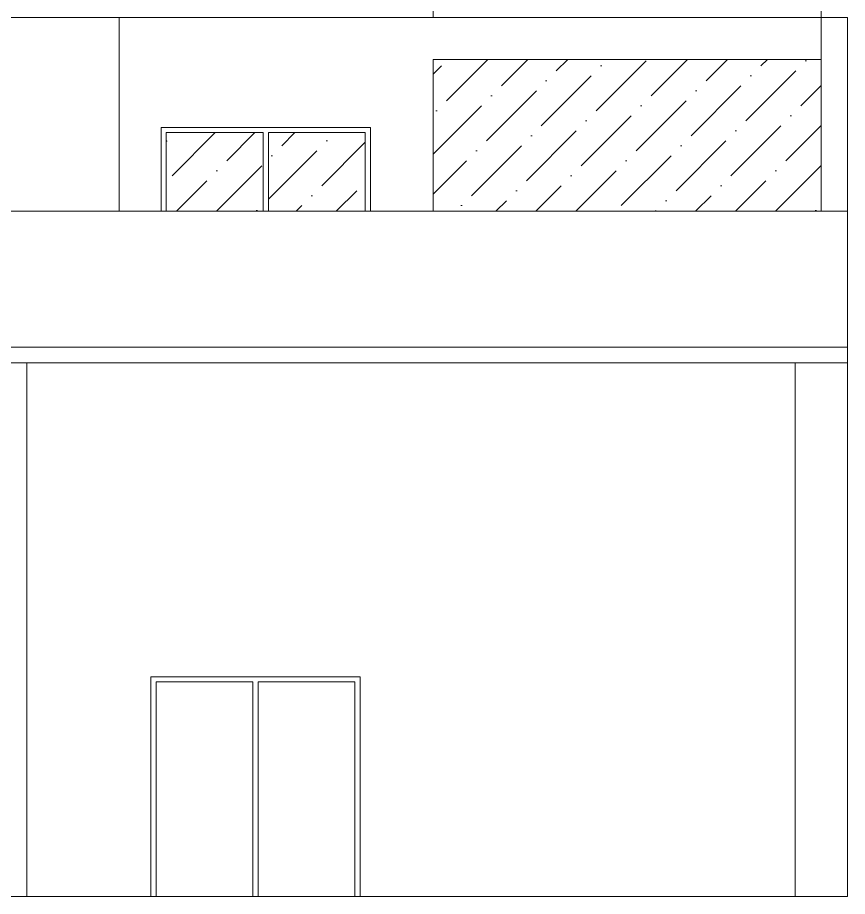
# Model space of a CAD drawing. Header units: millimetres. Extents: x 2878 to 6301, y 540 to 1980.
# Drawn here: x 2923.05 to 2930.98, y 904.07 to 912.47 of the extents above; entities that cross this region are included whole.
import ezdxf

# ---------------------------------------------------------------- set-up
doc = ezdxf.new("R2010")
doc.units = ezdxf.units.MM
doc.header["$LTSCALE"] = 4
for name, color, linetype, lineweight in [('ALVENARIA', 4, 'Continuous', 20), ('COTAS', 35, 'Continuous', 5), ('PORTA', 2, 'Continuous', 20)]:
    doc.layers.add(name, color=color, linetype=linetype, lineweight=lineweight)

msp = doc.modelspace()

# ---------------------------------------------------------------- hatches: boundary and pattern name
at = {"layer": 'COTAS'}
h = msp.add_hatch(dxfattribs=at)
h.set_pattern_fill('ANSI36', color=256, scale=0.085)
h.set_pattern_definition([(45, (-397.31021, -324.33678), (0.143122832, 0.524783717), [0.6746875, -0.1349375, 0, -0.1349375])])
h.paths.add_polyline_path([(2900.1367, 911.3683), (2898.7367, 911.3683), (2898.7367, 910.6183), (2900.1367, 910.6183)])
h.paths.add_polyline_path([(2903.9193, 912.0683), (2901.7193, 912.0683), (2901.7193, 910.6183), (2903.9193, 910.6183)])
h.paths.add_polyline_path([(2905.3736, 912.0683), (2904.5193, 912.0683), (2904.5193, 910.6183), (2905.3736, 910.6183)])
h.paths.add_polyline_path([(2906.3486, 911.3683), (2905.3736, 911.3683), (2905.3736, 910.6183), (2906.3486, 910.6183)])
h.paths.add_polyline_path([(2907.3736, 911.3683), (2906.3986, 911.3683), (2906.3986, 910.6183), (2907.3736, 910.6183)])
h.paths.add_polyline_path([(2908.2287, 912.0683), (2907.3736, 912.0683), (2907.3736, 910.6183), (2908.2287, 910.6183)])
h.paths.add_polyline_path([(2909.2338, 912.0683), (2908.3787, 912.0683), (2908.3787, 910.6183), (2909.2338, 910.6183)])
h.paths.add_polyline_path([(2910.2088, 911.3683), (2909.2338, 911.3683), (2909.2338, 910.6183), (2910.2088, 910.6183)])
h.paths.add_polyline_path([(2911.2338, 911.3683), (2910.2588, 911.3683), (2910.2588, 910.6183), (2911.2338, 910.6183)])
h.paths.add_polyline_path([(2912.0894, 912.0683), (2911.2338, 912.0683), (2911.2338, 910.6183), (2912.089, 910.6183)])
h.paths.add_polyline_path([(2914.8894, 912.0683), (2912.6894, 912.0683), (2912.6894, 910.6183), (2914.8894, 910.6183)])
h.paths.add_polyline_path([(2917.8706, 911.3683), (2916.4706, 911.3683), (2916.4706, 910.6183), (2917.8706, 910.6183)])
h.paths.add_polyline_path([(2922.9497, 911.3683), (2921.5497, 911.3683), (2921.5497, 910.6183), (2922.9497, 910.6183)])
h.paths.add_polyline_path([(2925.3946, 911.3683), (2924.4684, 911.3683), (2924.4684, 910.6183), (2925.3946, 910.6183)])
h.paths.add_polyline_path([(2926.3696, 911.3683), (2925.4446, 911.3683), (2925.4446, 910.6183), (2926.3696, 910.6183)])
h.paths.add_polyline_path([(2930.7296, 912.0683), (2927.0196, 912.0683), (2927.0196, 910.6183), (2930.7296, 910.6183)])

# ---------------------------------------------------------------- linework, layer by layer
at = {"layer": 'ALVENARIA', "color": 5}
for p, q in [((2927.0196, 915.6183), (2927.0196, 912.4683)), ((2930.7296, 915.6183), (2930.7296, 912.4683)), ((2885.6284, 912.4683), (2930.9797, 912.4683)), ((2885.6284, 912.4683), (2930.9796, 912.4683)), ((2924.0195, 912.4683), (2924.0195, 910.6183)), ((2930.7296, 912.4683), (2930.7296, 910.6183)), ((2930.9796, 912.4683), (2930.9796, 909.3183)), ((2927.0196, 912.0683), (2927.0196, 910.6183)), ((2927.0196, 912.0683), (2930.7296, 912.0683)), ((2924.4184, 911.4183), (2924.4184, 910.6183)), ((2924.4184, 911.4183), (2926.4196, 911.4183)), ((2926.4196, 911.4183), (2926.4196, 910.6183)), ((2885.6284, 910.6183), (2930.9796, 910.6183)), ((2885.6284, 909.3183), (2930.9796, 909.3183)), ((2885.6297, 909.3183), (2930.9796, 909.3183)), ((2930.9796, 909.3183), (2930.9796, 904.0683)), ((2885.6297, 909.1683), (2930.9796, 909.1683)), ((2923.1351, 909.1683), (2923.1351, 904.0683)), ((2930.4808, 909.1683), (2930.4808, 904.0683)), ((2924.321, 906.1683), (2924.321, 904.0683)), ((2924.321, 906.1683), (2926.321, 906.1683)), ((2926.321, 906.1683), (2926.321, 904.0683)), ((2885.6297, 904.0683), (2930.9796, 904.0683))]:
    msp.add_line(p, q, dxfattribs=at)
at = {"layer": 'COTAS'}
for p, q in [((2924.4684, 911.3683), (2924.4684, 910.6183)), ((2924.4684, 911.3683), (2925.3946, 911.3683)), ((2925.3946, 911.3683), (2925.3946, 910.6183)), ((2925.4446, 911.3683), (2925.4446, 910.6183)), ((2925.4446, 911.3683), (2926.3696, 911.3683)), ((2926.3696, 911.3683), (2926.3696, 910.6183))]:
    msp.add_line(p, q, dxfattribs=at)
at = {"layer": 'COTAS', "ltscale": 9}
for p, q in [((2925.296, 906.1183), (2925.296, 904.0683)), ((2925.346, 906.1183), (2925.346, 904.0683))]:
    msp.add_line(p, q, dxfattribs=at)
at = {"layer": 'PORTA'}
for p, q in [((2924.371, 906.1183), (2924.371, 904.0683)), ((2924.371, 906.1183), (2925.296, 906.1183)), ((2925.346, 906.1183), (2926.271, 906.1183)), ((2926.271, 906.1183), (2926.271, 904.0683))]:
    msp.add_line(p, q, dxfattribs=at)

doc.saveas('drawing.dxf')
